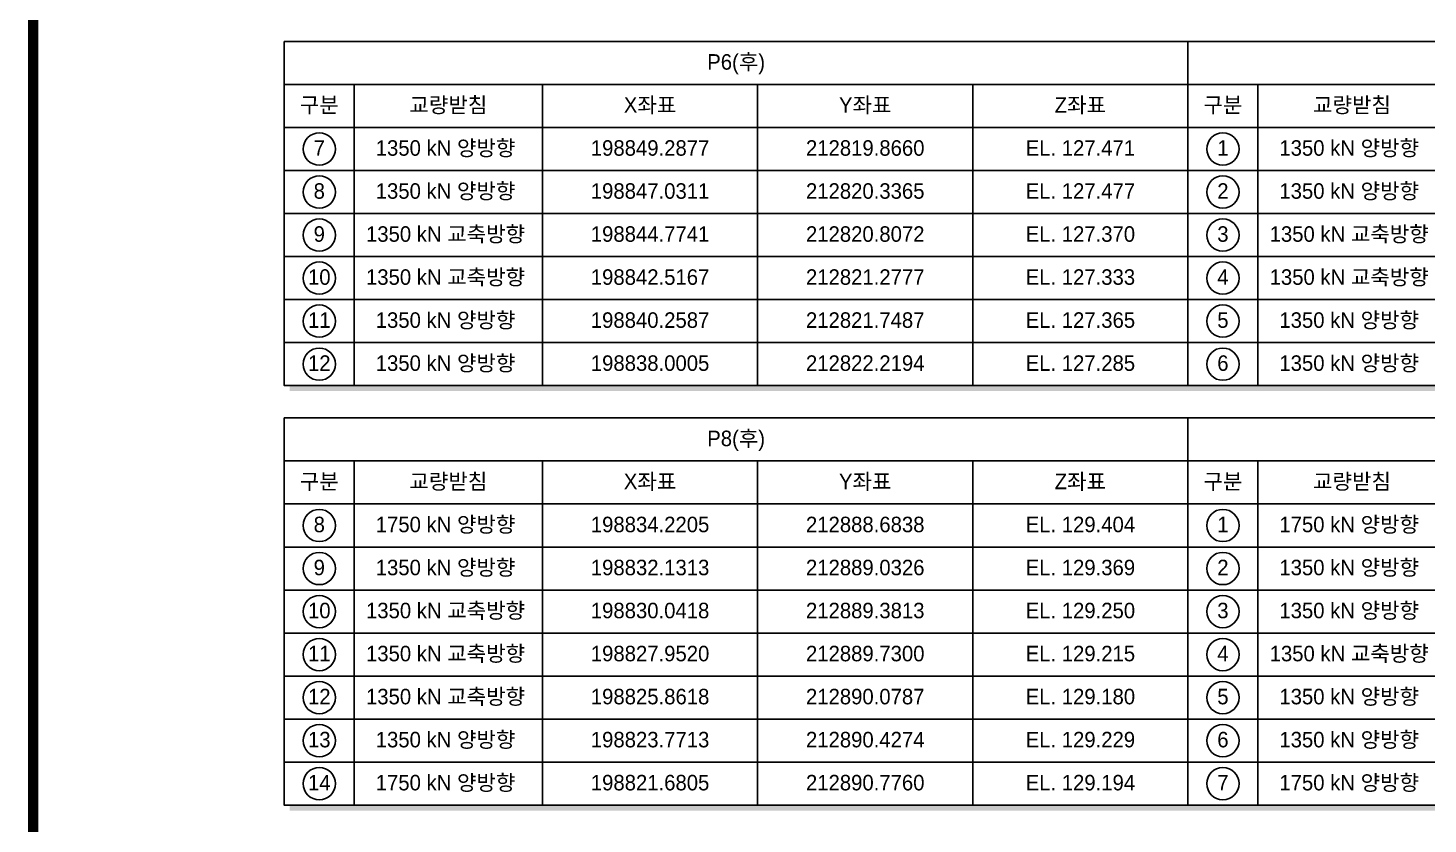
# Model space of a CAD drawing. Header units: feet. Extents: x 0 to 1682000, y 0 to 594000.
# Drawn here: x 865000 to 1135693, y 146809 to 300729 of the extents above; entities that cross this region are included whole.
import ezdxf
from ezdxf.enums import TextEntityAlignment as Align

# ---------------------------------------------------------------- set-up
doc = ezdxf.new("R2010")
doc.units = ezdxf.units.FT
doc.header["$LTSCALE"] = 150
doc.header["$MEASUREMENT"] = 0
for name, color, linetype in [('CS-TABL-LIN2', 1, 'CONTINUOUS'), ('CS-TEXT', 3, 'CONTINUOUS'), ('CX-BORD', 3, 'CONTINUOUS'), ('CX-BORD-LIN1', 4, 'CONTINUOUS'), ('CX-BORD-LIN2', 3, 'CONTINUOUS'), ('CX-BORD-TEX2', 7, 'CONTINUOUS'), ('CX-BORD-TEX3', 6, 'CONTINUOUS')]:
    doc.layers.add(name, color=color, linetype=linetype)
doc.styles.add('A_STANDARD', font='')
doc.styles.add('TB_TEXT', font='')
doc.styles.add('TB_WBTXT', font='')
doc.styles.add('TB_WMTXT', font='')
doc.styles.get('A_STANDARD').set_extended_font_data('Dotum')
doc.styles.get('TB_TEXT').set_extended_font_data('Dotum')
doc.styles.get('TB_WBTXT').set_extended_font_data('Dotum')
doc.styles.get('TB_WMTXT').set_extended_font_data('DotumChe')

# ---------------------------------------------------------------- blocks, each defined once
blk = doc.blocks.new('CXBLKA1-KHCA')
at = {"layer": 'CX-BORD-LIN1', "const_width": 2}
blk.add_lwpolyline([(796, -2.273736754432321e-12), (0, 0), (0, 553.9999999999997), (795.9999999999998, 553.9999999999997)], close=True, dxfattribs=at)
at = {"layer": 'CX-BORD-LIN1', "style": 'TB_TEXT'}
for tag, height, p in [('TR_RNUM5', 3, (285.1051166181959, 32.63656332936301)), ('TR_RDAT5', 3.5, (317.5, 33.00000000000011)), ('TR_DGN5', 3.5, (451.1184542177598, 33.00000000000009)), ('TR_CHK5', 3.5, (491.1184542177598, 33.00000000000009)), ('TR_APP5', 3.5, (531.1184542177598, 33.00000000000032)), ('TR_RNUM4', 3, (285.1051166181959, 26.63656332936284)), ('TR_RDAT4', 3.5, (317.5, 26.99999999999994)), ('TR_DGN4', 3.5, (451.1184542177598, 26.99999999999993)), ('TR_CHK4', 3.5, (491.1184542177598, 26.99999999999993)), ('TR_APP4', 3.5, (531.1184542177598, 27.00000000000015)), ('TR_RNUM3', 3, (285.1051166181959, 20.63656332936395)), ('TR_RDAT3', 3.5, (317.5, 21.00000000000105)), ('TR_DGN3', 3.5, (451.1184542177598, 21.00000000000103)), ('TR_CHK3', 3.5, (491.1184542177598, 21.00000000000103)), ('TR_APP3', 3.5, (531.1184542177598, 21.00000000000126)), ('TR_RDAT2', 3.5, (317.5, 15.00000000000105)), ('TR_DGN2', 3.5, (451.1184542177598, 15.00000000000103)), ('TR_CHK2', 3.5, (491.1184542177598, 15.00000000000103)), ('TR_APP2', 3.5, (531.1184542177598, 15.00000000000126)), ('TR_RNUM2', 3, (285.1051166181959, 14.63656332936395)), ('TR_RNUM1', 3, (285.1051166181959, 8.636563329362843)), ('TR_RDAT1', 3.5, (317.5, 8.999999999999943)), ('TR_DGN1', 3.5, (451.1184542177598, 8.99999999999993)), ('TR_CHK1', 3.5, (491.1184542177598, 8.99999999999993)), ('TR_APP1', 3.5, (531.1184542177598, 9.000000000000156))]:
    blk.add_attdef(tag, text='', height=height, dxfattribs=at).set_placement(p, align=Align.MIDDLE_CENTER)
for tag, p in [('TR_RCON5', (342.3033138082338, 33.00000000000011)), ('TR_RCON4', (342.3033138082338, 26.99999999999994)), ('TR_RCON3', (342.3033138082338, 21.00000000000105)), ('TR_RCON2', (342.3033138082338, 15.00000000000105)), ('TR_RCON1', (342.3033138082338, 8.999999999999943))]:
    blk.add_attdef(tag, text='', height=3.5, dxfattribs=at).set_placement(p, align=Align.MIDDLE_LEFT)
at = {"layer": 'CX-BORD-LIN2', "style": 'TB_TEXT'}
blk.add_attdef('TD_VERSION', text='', height=3, rotation=90, dxfattribs=at).set_placement((800.499999405456, 48.01489921212271), align=Align.MIDDLE_CENTER)
at = {"layer": 'CX-BORD-TEX2', "style": 'TB_WMTXT'}
for tag, height, p in [('TB_CNAME', 5, (15.34476638720094, 531.8324131479245)), ('TB_CSCOP', 4, (16.63456755316179, 523.8324131479245))]:
    blk.add_attdef(tag, text='', height=height, dxfattribs=at).set_placement(p, align=Align.BOTTOM_LEFT)
at = {"layer": 'CX-BORD-TEX2', "style": 'TB_WBTXT'}
for tag, height, p in [('TB_MTITIL', 10, (397.9999999999999, 533.3264135606181)), ('TB_STITL', 7, (397.9999999999999, 518.3264135606181))]:
    blk.add_attdef(tag, text='', height=height, dxfattribs=at).set_placement(p, align=Align.MIDDLE_CENTER)
at = {"layer": 'CX-BORD-TEX3', "style": 'TB_TEXT'}
for tag, height, p in [('TD_LNDST', 4.500000000000001, (215, 31.49999999999946)), ('TD_DSECT', 4.500000000000001, (605.5, 31.50000000000056)), ('TD_DDIST', 4.500000000000001, (654.5, 31.5000000000007)), ('TD_DNAME_TOP', 4.500000000000001, (755, 27.95701132476691)), ('TD_DCOMP', 4.500000000000001, (215.0000000000001, 22.58754437093034)), ('TD_CSECT', 4.500000000000001, (605.5, 22.50000000000055)), ('TD_CDIST', 4.500000000000001, (654.5, 22.50000000000063)), ('TD_DNAME_MAIN', 4.500000000000001, (755, 21.47309584254916)), ('TD_DNAME_BOT', 3, (755, 15.24894304459829)), ('TD_CCOMP', 4.500000000000001, (215.0000000000001, 13.59273296473088)), ('TD_HSCAL', 4.500000000000001, (620.8841087955549, 13.74838269424776)), ('TD_VSCAL', 4.500000000000001, (656.8614607241562, 13.74838269424776)), ('TD_CNAME', 5, (65, 7.595640316786881)), ('TD_FIELD', 4.500000000000001, (180, 5.125020286179691)), ('TD_CSTEP', 4.500000000000001, (250.7440000000001, 5.125020286179208)), ('TD_DWGCODE', 4.500000000000001, (637, 4.790803741701226)), ('TD_DWGNO', 4.500000000000001, (755, 5.001673382306535))]:
    blk.add_attdef(tag, text='', height=height, dxfattribs=at).set_placement(p, align=Align.MIDDLE_CENTER)

msp = doc.modelspace()

# ---------------------------------------------------------------- linework, layer by layer
at = {"layer": 'CS-TABL-LIN2'}
for p, q in [((1089280, 298129.123878503), (1089280, 231569.123878503)), ((914559.9999999998, 289809.123878503), (1613440, 289809.123878503)), ((928080.0000000006, 289809.123878503), (928080.0000000006, 231569.123878503)), ((964479.9999999999, 289809.123878503), (964479.9999999999, 231569.123878503)), ((1006080, 289809.123878503), (1006080, 231569.123878503)), ((1047680, 289809.123878503), (1047680, 231569.123878503)), ((1102800, 289809.123878503), (1102800, 231569.123878503)), ((914559.9999999998, 281489.123878503), (1613440, 281489.123878503)), ((914559.9999999998, 273169.123878503), (1613440, 273169.123878503)), ((914559.9999999998, 264849.123878503), (1613440, 264849.123878503)), ((914559.9999999998, 256529.123878503), (1613440, 256529.123878503)), ((914559.9999999998, 248209.123878503), (1613440, 248209.123878503)), ((914559.9999999998, 239889.123878503), (1613440, 239889.123878503)), ((1089280, 225329.123878503), (1089280, 150449.123878503)), ((914559.9999999998, 217009.123878503), (1613440, 217009.123878503)), ((928080.0000000006, 217009.123878503), (928080.0000000006, 150449.123878503)), ((964479.9999999999, 217009.123878503), (964479.9999999999, 150449.123878503)), ((1006080, 217009.123878503), (1006080, 150449.123878503)), ((1047680, 217009.123878503), (1047680, 150449.123878503)), ((1102800, 217009.123878503), (1102800, 150449.123878503)), ((914559.9999999998, 208689.123878503), (1613440, 208689.123878503)), ((914559.9999999998, 200369.123878503), (1613440, 200369.123878503)), ((914559.9999999998, 192049.123878503), (1613440, 192049.123878503)), ((914559.9999999998, 183729.123878503), (1613440, 183729.123878503)), ((914559.9999999998, 175409.123878503), (1613440, 175409.123878503)), ((914559.9999999998, 167089.123878503), (1613440, 167089.123878503)), ((914559.9999999998, 158769.123878503), (1613440, 158769.123878503))]:
    msp.add_line(p, q, dxfattribs=at)
for points in [[(914559.9999999998, 298129.123878503), (1613440, 298129.123878503), (1613440, 231569.123878503), (914559.9999999998, 231569.123878503)], [(914559.9999999998, 225329.123878503), (1613440, 225329.123878503), (1613440, 150449.123878503), (914559.9999999998, 150449.123878503)]]:
    msp.add_lwpolyline(points, close=True, dxfattribs=at)
for centre in [(921319.9999999998, 277329.123878503), (1096040, 277329.123878503), (921319.9999999998, 269009.123878503), (1096040, 269009.123878503), (921319.9999999998, 260689.123878503), (1096040, 260689.123878503), (921319.9999999998, 252369.123878503), (1096040, 252369.123878503), (921319.9999999998, 244049.123878503), (1096040, 244049.123878503), (921319.9999999998, 235729.123878503), (1096040, 235729.123878503), (921319.9999999998, 204529.123878503), (1096040, 204529.123878503), (921319.9999999998, 196209.123878503), (1096040, 196209.123878503), (921319.9999999998, 187889.123878503), (1096040, 187889.123878503), (921319.9999999998, 179569.123878503), (1096040, 179569.123878503), (921319.9999999998, 171249.123878503), (1096040, 171249.123878503), (921319.9999999998, 162929.123878503), (1096040, 162929.123878503), (921319.9999999998, 154609.123878503), (1096040, 154609.123878503)]:
    msp.add_circle(centre, 3120, dxfattribs=at)
for points in [[(915599.9999999998, 231569.123878503), (1614480, 231569.123878503), (915599.9999999998, 230529.123878503), (1614480, 230529.123878503)], [(915599.9999999998, 150449.123878503), (1614480, 150449.123878503), (915599.9999999998, 149409.123878503), (1614480, 149409.123878503)]]:
    msp.add_solid(points, dxfattribs=at)

# ---------------------------------------------------------------- block references
at = {"layer": 'CX-BORD', "xscale": 1000, "yscale": 1000, "zscale": 1000}
msp.add_blockref('CXBLKA1-KHCA', (866000, 20000.00043027103), dxfattribs=at)

# ---------------------------------------------------------------- texts
at = {"layer": 'CS-TEXT', "color": 7, "style": 'A_STANDARD'}
for s, p in [('P6(후)', (1001920, 292669.123878503)), ('구분', (921319.9999999998, 284349.123878503)), ('교량받침', (946279.9999999998, 284349.123878503)), ('X좌표', (985279.9999999999, 284349.123878503)), ('Y좌표', (1026880, 284349.123878503)), ('Z좌표', (1068480, 284349.123878503)), ('구분', (1096040, 284349.123878503)), ('교량받침', (1121000, 284349.123878503)), ('7', (921319.9999999998, 276029.123878503)), ('1350 kN 양방향 ', (946279.9999999998, 276029.123878503)), ('198849.2877', (985279.9999999999, 276029.123878503)), ('212819.8660', (1026880, 276029.123878503)), ('EL. 127.471', (1068480, 276029.123878503)), ('1', (1096040, 276029.123878503)), ('1350 kN 양방향 ', (1121000, 276029.123878503)), ('8', (921319.9999999998, 267709.123878503)), ('1350 kN 양방향 ', (946279.9999999998, 267709.123878503)), ('198847.0311', (985279.9999999999, 267709.123878503)), ('212820.3365', (1026880, 267709.123878503)), ('EL. 127.477', (1068480, 267709.123878503)), ('2', (1096040, 267709.123878503)), ('1350 kN 양방향 ', (1121000, 267709.123878503)), ('1350 kN 교축방향 ', (946279.9999999998, 259389.123878503)), ('1350 kN 교축방향 ', (1121000, 259389.123878503)), ('9', (921319.9999999998, 259389.123878503)), ('198844.7741', (985279.9999999999, 259389.123878503)), ('212820.8072', (1026880, 259389.123878503)), ('EL. 127.370', (1068480, 259389.123878503)), ('3', (1096040, 259389.123878503)), ('1350 kN 교축방향 ', (946279.9999999998, 251069.123878503)), ('1350 kN 교축방향 ', (1121000, 251069.123878503)), ('10', (921319.9999999998, 251069.123878503)), ('198842.5167', (985279.9999999999, 251069.123878503)), ('212821.2777', (1026880, 251069.123878503)), ('EL. 127.333', (1068480, 251069.123878503)), ('4', (1096040, 251069.123878503)), ('11', (921319.9999999998, 242749.123878503)), ('1350 kN 양방향 ', (946279.9999999998, 242749.123878503)), ('198840.2587', (985279.9999999999, 242749.123878503)), ('212821.7487', (1026880, 242749.123878503)), ('EL. 127.365', (1068480, 242749.123878503)), ('5', (1096040, 242749.123878503)), ('1350 kN 양방향 ', (1121000, 242749.123878503)), ('12', (921319.9999999998, 234429.1238785029)), ('1350 kN 양방향 ', (946279.9999999998, 234429.1238785029)), ('198838.0005', (985279.9999999999, 234429.1238785029)), ('212822.2194', (1026880, 234429.1238785029)), ('EL. 127.285', (1068480, 234429.1238785029)), ('6', (1096040, 234429.1238785029)), ('1350 kN 양방향 ', (1121000, 234429.1238785029)), ('P8(후)', (1001920, 219869.123878503)), ('구분', (921319.9999999998, 211549.123878503)), ('교량받침', (946279.9999999998, 211549.123878503)), ('X좌표', (985279.9999999999, 211549.123878503)), ('Y좌표', (1026880, 211549.123878503)), ('Z좌표', (1068480, 211549.123878503)), ('구분', (1096040, 211549.123878503)), ('교량받침', (1121000, 211549.123878503)), ('8', (921319.9999999998, 203229.123878503)), ('1750 kN 양방향 ', (946279.9999999998, 203229.123878503)), ('198834.2205', (985279.9999999999, 203229.123878503)), ('212888.6838', (1026880, 203229.123878503)), ('EL. 129.404', (1068480, 203229.123878503)), ('1', (1096040, 203229.123878503)), ('1750 kN 양방향 ', (1121000, 203229.123878503)), ('9', (921319.9999999998, 194909.123878503)), ('1350 kN 양방향 ', (946279.9999999998, 194909.123878503)), ('198832.1313', (985279.9999999999, 194909.123878503)), ('212889.0326', (1026880, 194909.123878503)), ('EL. 129.369', (1068480, 194909.123878503)), ('2', (1096040, 194909.123878503)), ('1350 kN 양방향 ', (1121000, 194909.123878503)), ('10', (921319.9999999998, 186589.123878503)), ('1350 kN 교축방향 ', (946279.9999999998, 186589.123878503)), ('198830.0418', (985279.9999999999, 186589.123878503)), ('212889.3813', (1026880, 186589.123878503)), ('EL. 129.250', (1068480, 186589.123878503)), ('3', (1096040, 186589.123878503)), ('1350 kN 양방향 ', (1121000, 186589.123878503)), ('1350 kN 교축방향 ', (946279.9999999998, 178269.123878503)), ('1350 kN 교축방향 ', (1121000, 178269.123878503)), ('11', (921319.9999999998, 178269.123878503)), ('198827.9520', (985279.9999999999, 178269.123878503)), ('212889.7300', (1026880, 178269.123878503)), ('EL. 129.215', (1068480, 178269.123878503)), ('4', (1096040, 178269.123878503)), ('1350 kN 교축방향 ', (946279.9999999998, 169949.123878503)), ('1350 kN 양방향 ', (1121000, 169949.123878503)), ('12', (921319.9999999998, 169949.123878503)), ('198825.8618', (985279.9999999999, 169949.123878503)), ('212890.0787', (1026880, 169949.123878503)), ('EL. 129.180', (1068480, 169949.123878503)), ('5', (1096040, 169949.123878503)), ('13', (921319.9999999998, 161629.123878503)), ('1350 kN 양방향 ', (946279.9999999998, 161629.123878503)), ('198823.7713', (985279.9999999999, 161629.123878503)), ('212890.4274', (1026880, 161629.123878503)), ('EL. 129.229', (1068480, 161629.123878503)), ('6', (1096040, 161629.123878503)), ('1350 kN 양방향 ', (1121000, 161629.123878503)), ('14', (921319.9999999998, 153309.123878503)), ('1750 kN 양방향 ', (946279.9999999998, 153309.123878503)), ('198821.6805', (985279.9999999999, 153309.123878503)), ('212890.7760', (1026880, 153309.123878503)), ('EL. 129.194', (1068480, 153309.123878503)), ('7', (1096040, 153309.123878503)), ('1750 kN 양방향 ', (1121000, 153309.123878503))]:
    msp.add_text(s, height=3000, dxfattribs=at).set_placement(p, align=Align.CENTER)

doc.saveas('drawing.dxf')
